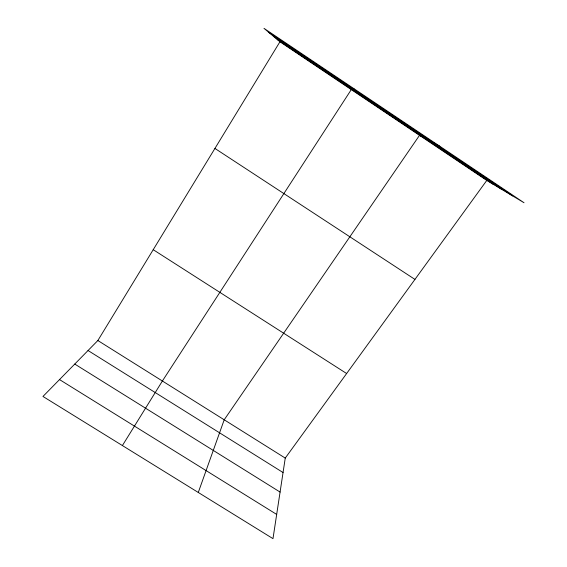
<?xml version="1.0" encoding="UTF-8"?>
<svg xmlns="http://www.w3.org/2000/svg" width="567" height="567" viewBox="0 0 567 567"><rect width="100%" height="100%" fill="white"/><g stroke="black" fill="none" stroke-linecap="round" stroke-linejoin="round"><path stroke-width="0.85" d="M486.784 180.426L285.251 458.086L272.989 538.65L42.964 396.453L97.857 340.526L279.942 41.774L263.981 28.35L524.036 202.745L486.784 180.426L279.942 41.774M198.28 492.468L224.206 419.793L419.516 135.336L439.786 146.251M122.401 445.556L162.382 381.01L351.285 89.6L353.999 88.721M59.521 379.585L276.682 514.425M74.759 364.057L280.084 492.071M97.857 340.526L285.251 458.086M88.048 350.519L283.053 472.531M153.218 249.693L346.628 373.525M214.928 148.441L414.945 279.411M277.157 39.435L493.311 184.339M268.893 32.482L512.611 195.906M273.337 36.224L502.242 189.69"/></g></svg>
